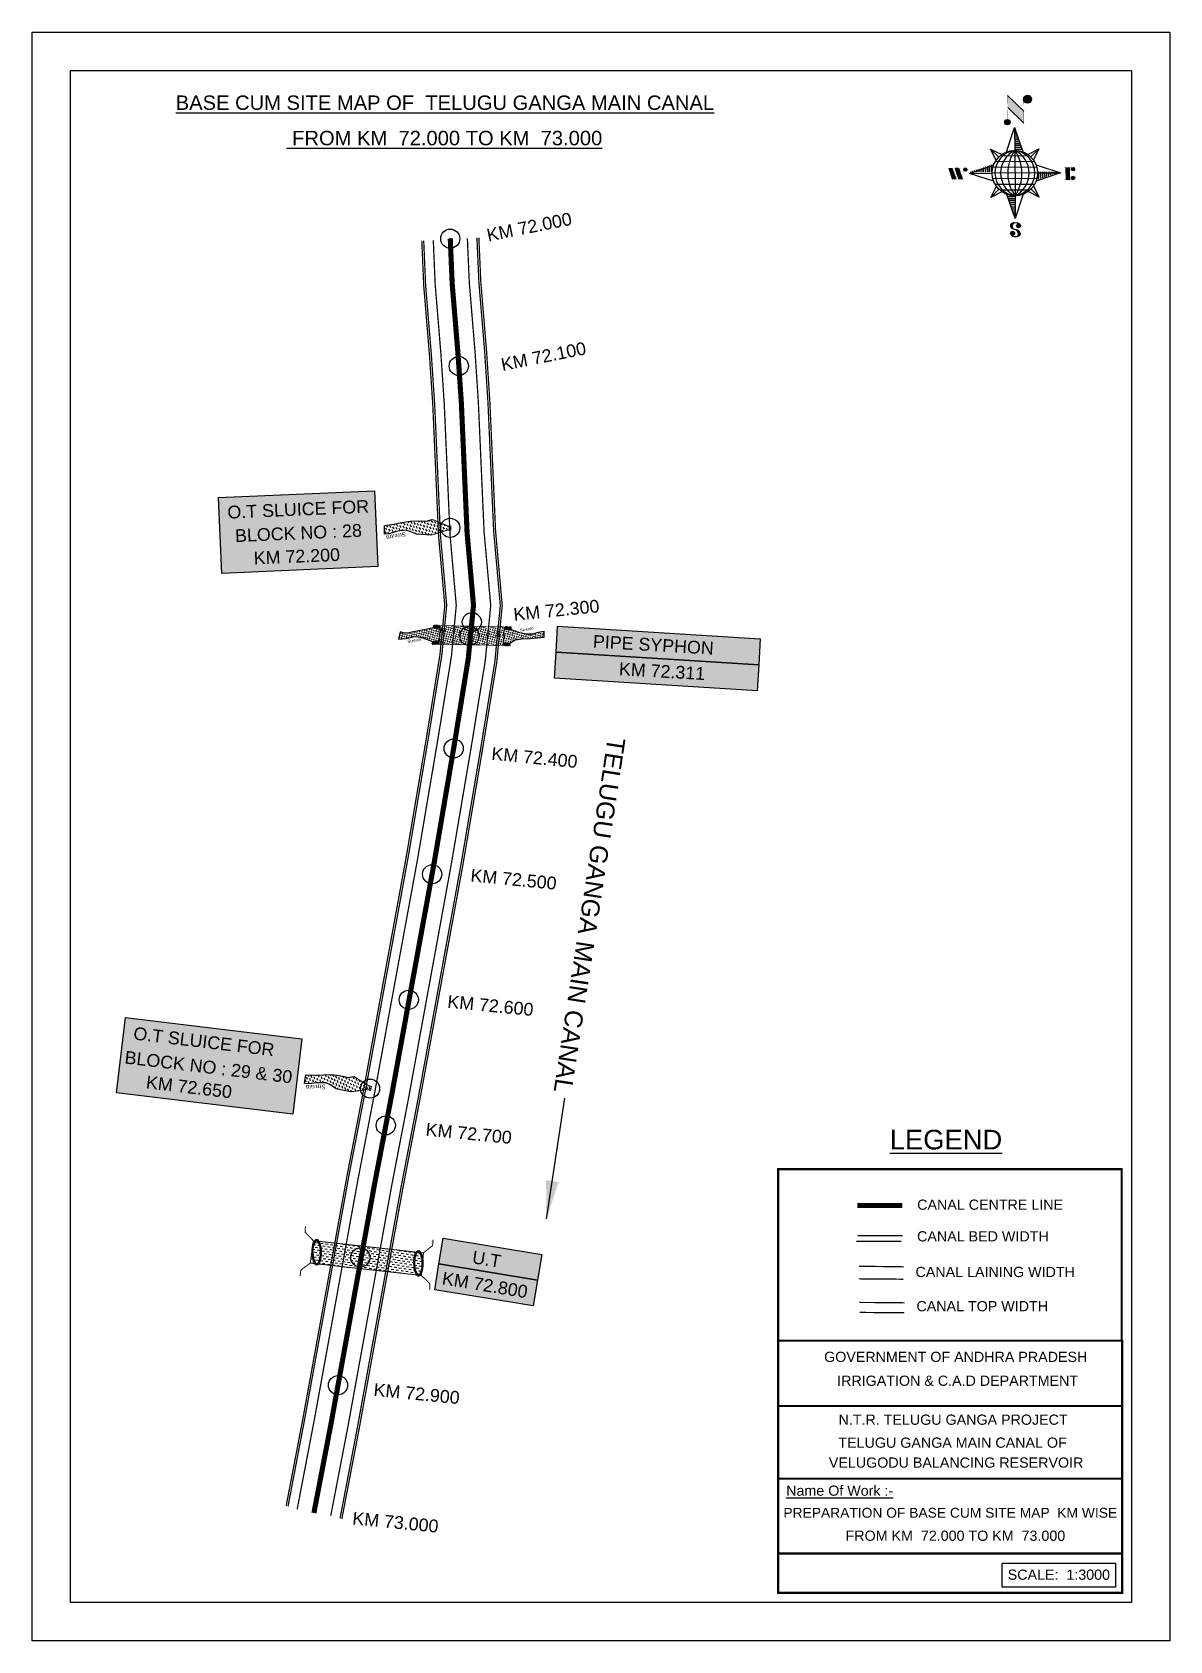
# Model space of a CAD drawing. Header units: inches. Extents: x 259678 to 260569, y 1672955 to 1674215.
import ezdxf

# ---------------------------------------------------------------- set-up
doc = ezdxf.new("R2010")
doc.units = ezdxf.units.IN
doc.header["$MEASUREMENT"] = 0
doc.header["$PDMODE"] = 32
doc.header["$PDSIZE"] = 15
doc.linetypes.add('ACAD_ISO02W100', pattern=[15, 12, -3])
for name, color, linetype in [('AQUADUCT', 1, 'Continuous'), ('bed with', 5, 'Continuous'), ('bord', 1, 'Continuous'), ('cahnige', 7, 'Continuous'), ('canal', 1, 'Continuous'), ('CARTTRACK', 30, 'ACAD_ISO02W100'), ('chainage', 7, 'Continuous'), ('FRAME 025', 7, 'Continuous'), ('laying', 4, 'Continuous'), ('lining', 4, 'Continuous'), ('OT', 7, 'Continuous'), ('STREAM', 4, 'Continuous'), ('Stu coo', 3, 'Continuous'), ('TEXT', 7, 'Continuous'), ('top of bund', 1, 'Continuous'), ('UT', 173, 'ACAD_ISO02W100'), ('V', 6, 'Continuous'), ('ZSTU', 7, 'Continuous')]:
    doc.layers.add(name, color=color, linetype=linetype)
doc.styles.add('5mm', font='times.ttf', dxfattribs={"height": 3})
doc.styles.get("Standard").update_dxf_attribs({"font": 'arial.ttf'})
doc.dimstyles.get("Standard").update_dxf_attribs({"dimtxt": 0.18, "dimasz": 0.18, "dimexe": 0.18, "dimexo": 0.0625, "dimgap": 0.09, "dimtad": 0, "dimtih": 1, "dimtoh": 1, "dimdec": 4, "dimzin": 0, "dimdsep": 46, "dimtxsty": 'Standard', "dimcen": 0.09, "dimadec": 0, "dimazin": 0, "dimtfac": 1, "dimtdec": 4, "dimtofl": 0, "dimtmove": 0, "dimatfit": 3, "dimfxl": 1, "dimtolj": 1, "dimtzin": 0, "dimarcsym": 0})
pattern_1 = [(228.0128, (-362214.33102, -1526288.49251), (-7.999998232158, -9.0000013416072), [0.134536, -13.319088]), (184.9697, (-362214.42102, -1526288.592507), (12.0000010515176, 0.999991307007), [0.230868, -22.855925]), (132.5104, (-362214.65102, -1526288.61251), (9.9999907183468, -11.0000086738712), [0.162788, -16.116032]), (267.2737, (-362215.04102, -1526288.862507), (0.9999960177272, 20.0000002949735), [0.210238, -20.813558]), (292.8337, (-362215.05102, -1526289.072507), (-5.0000099054371, 11.9999964117778), [0.206155, -20.409373]), (357.2737, (-362214.97102, -1526289.262507), (-20.0000002949735, 0.9999960177272), [0.210238, -20.813558]), (37.6942, (-362214.761022, -1526289.272507), (-13.000007345618, -9.9999904051605), [0.278029, -27.524849]), (72.2553, (-362214.541022, -1526289.102507), (7.0000107627054, 21.9999962312392), [0.262488, -25.986321]), (121.4296, (-362214.46102, -1526288.852507), (-8.0000082341764, 12.9999950364926), [0.21095, -20.884073]), (175.2364, (-362214.57102, -1526288.67251), (11.0000009463196, -0.9999915326613), [0.240832, -11.800763]), (222.3974, (-362214.811022, -1526288.652507), (-12.0000073510732, -10.9999920820141), [0.311448, -30.833375]), (138.8141, (-362214.05102, -1526288.87251), (-7.0000029468057, 5.999997313343), [0.106301, -10.523844]), (171.4692, (-362214.13102, -1526288.802507), (12.9999982848151, -2.0000079100398), [0.202237, -20.021511]), (225, (-362214.331, -1526288.7725), (-1e-16, -1.00000030945), [0.141421, -1.272792]), (203.1986, (-362214.40102, -1526288.65251), (4.999999730667, 2.000001325265), [0.076158, -7.539615]), (291.8014, (-362214.47102, -1526288.6825), (-0.9999999105, 3.00000027301), [0.107703, -5.277462]), (30.9638, (-362214.43102, -1526288.7825), (2.999998022288, 2.00000248354), [0.174929, -5.656023]), (161.5651, (-362214.28102, -1526288.6925), (2.00000043459, -0.99999840322), [0.126491, -3.035787]), (16.3895, (-362215.05102, -1526288.682507), (10.000002198412, 2.999992709818), [0.1772, -17.542845]), (70.3462, (-362214.88102, -1526288.63251), (-3.9999952473717, -11.0000021356062), [0.148661, -14.717408]), (293.1986, (-362214.28102, -1526288.49251), (-2.000001325265, 4.999999730667), [0.152315, -7.463458]), (343.6105, (-362214.22102, -1526288.632507), (-10.000002198412, 2.999992709818), [0.1772, -17.542845]), (339.444, (-362215.05102, -1526289.30251), (-5.000001844542, 1.999995996422), [0.17088, -8.373124]), (294.7751, (-362214.89102, -1526289.36251), (-4.9999921892452, 11.000003421839), [0.143178, -14.174643]), (66.8014, (-362214.27102, -1526289.49251), (2.000001325265, 4.999999730667), [0.152315, -7.463458]), (17.354, (-362214.21102, -1526289.35251), (-13.0000020190968, -3.9999945022591), [0.167631, -16.595424]), (69.444, (-362214.76102, -1526289.49251), (-1.999995996422, -5.000001844542), [0.08544, -8.458564]), (101.3099, (-362214.33102, -1526289.4925), (-0.999997632162, 4.00000075223), [0.05099, -5.048029]), (165.9638, (-362214.34102, -1526289.4425), (3.00000054599, -0.99999805736), [0.206155, -3.91695]), (186.009, (-362214.54102, -1526289.392507), (9.999999750906, 0.9999993174818), [0.19105, -18.913923]), (303.6901, (-362214.43102, -1526288.8725), (-1.000001334507, 1.99999955777), [0.144222, -3.461329]), (353.1572, (-362214.351022, -1526288.992507), (16.9999993654786, -2.0000079979248), [0.251794, -24.927563]), (60.9454, (-362214.10102, -1526289.02251), (-4.000000027199, -7.0000003845697), [0.102956, -10.192674]), (90, (-362214.051, -1526288.9325), (-1, 1), [0.06, -0.94]), (120.2564, (-362214.56102, -1526289.36251), (3.9999948868027, -7.0000024558547), [0.138924, -13.75352]), (48.0128, (-362214.63102, -1526289.24251), (7.999998232158, 9.0000013416072), [0.269072, -13.184552]), (0, (-362214.451, -1526289.0425), (1, 1), [0.26, -0.74]), (325.3048, (-362214.19102, -1526289.04251), (-9.9999942589875, 7.0000086095945), [0.158114, -15.653274]), (254.0546, (-362214.06102, -1526289.13251), (-0.999999889296, -4.000000126652), [0.145602, -7.134508]), (207.646, (-362214.10102, -1526289.272507), (-18.9999958071796, -10.0000077131692), [0.237065, -23.469474]), (175.4261, (-362214.311022, -1526289.382507), (-13.0000005583121, 0.9999948011611), [0.250799, -24.829074])]
pattern_2 = [(0, (-362215.051, -1526289.4925), (1.25, 1.25), [1.25, -1.25])]
pattern_3 = [(228.0128, (-362243.17535, -1526336.432974), (-7.999998232158, -9.0000013416072), [0.134536, -13.319088]), (184.9697, (-362243.26535, -1526336.532974), (12.0000010515176, 0.999991307007), [0.230868, -22.855925]), (132.5104, (-362243.49535, -1526336.552974), (9.9999907183468, -11.0000086738712), [0.162788, -16.116032]), (267.2737, (-362243.88535, -1526336.802974), (0.9999960177272, 20.0000002949735), [0.210238, -20.813558]), (292.8337, (-362243.89535, -1526337.012974), (-5.0000099054371, 11.9999964117778), [0.206155, -20.409373]), (357.2737, (-362243.81535, -1526337.202974), (-20.0000002949735, 0.9999960177272), [0.210238, -20.813558]), (37.6942, (-362243.60535, -1526337.212974), (-13.000007345618, -9.9999904051605), [0.278029, -27.524849]), (72.2553, (-362243.38535, -1526337.042974), (7.0000107627054, 21.9999962312392), [0.262488, -25.986321]), (121.4296, (-362243.30535, -1526336.792974), (-8.0000082341764, 12.9999950364926), [0.21095, -20.884073]), (175.2364, (-362243.41535, -1526336.612974), (11.0000009463196, -0.9999915326613), [0.240832, -11.800763]), (222.3974, (-362243.65535, -1526336.592974), (-12.0000073510732, -10.9999920820141), [0.311448, -30.833375]), (138.8141, (-362242.89535, -1526336.81297), (-7.0000029468057, 5.999997313343), [0.106301, -10.523844]), (171.4692, (-362242.97535, -1526336.742974), (12.9999982848151, -2.0000079100398), [0.202237, -20.021511]), (225, (-362243.17535, -1526336.713), (-1e-16, -1.00000030945), [0.141421, -1.272792]), (203.1986, (-362243.24535, -1526336.59297), (4.999999730667, 2.000001325265), [0.076158, -7.539615]), (291.8014, (-362243.31535, -1526336.62297), (-0.9999999105, 3.00000027301), [0.107703, -5.277462]), (30.9638, (-362243.27535, -1526336.72297), (2.999998022288, 2.00000248354), [0.174929, -5.656023]), (161.5651, (-362243.12535, -1526336.63297), (2.00000043459, -0.99999840322), [0.126491, -3.035787]), (16.3895, (-362243.89535, -1526336.622974), (10.000002198412, 2.999992709818), [0.1772, -17.542845]), (70.3462, (-362243.72535, -1526336.572974), (-3.9999952473717, -11.0000021356062), [0.148661, -14.717408]), (293.1986, (-362243.12535, -1526336.43297), (-2.000001325265, 4.999999730667), [0.152315, -7.463458]), (343.6105, (-362243.06535, -1526336.572974), (-10.000002198412, 2.999992709818), [0.1772, -17.542845]), (339.444, (-362243.89535, -1526337.24297), (-5.000001844542, 1.999995996422), [0.17088, -8.373124]), (294.7751, (-362243.73535, -1526337.302974), (-4.9999921892452, 11.000003421839), [0.143178, -14.174643]), (66.8014, (-362243.11535, -1526337.43297), (2.000001325265, 4.999999730667), [0.152315, -7.463458]), (17.354, (-362243.05535, -1526337.292974), (-13.0000020190968, -3.9999945022591), [0.167631, -16.595424]), (69.444, (-362243.60535, -1526337.43297), (-1.999995996422, -5.000001844542), [0.08544, -8.458564]), (101.3099, (-362243.17535, -1526337.43297), (-0.999997632162, 4.00000075223), [0.05099, -5.048029]), (165.9638, (-362243.18535, -1526337.38297), (3.00000054599, -0.99999805736), [0.206155, -3.91695]), (186.009, (-362243.38535, -1526337.332974), (9.999999750906, 0.9999993174818), [0.19105, -18.913923]), (303.6901, (-362243.27535, -1526336.81297), (-1.000001334507, 1.99999955777), [0.144222, -3.461329]), (353.1572, (-362243.19535, -1526336.932974), (16.9999993654786, -2.0000079979248), [0.251794, -24.927563]), (60.9454, (-362242.94535, -1526336.96297), (-4.000000027199, -7.0000003845697), [0.102956, -10.192674]), (90, (-362242.8953, -1526336.873), (-1, 1), [0.06, -0.94]), (120.2564, (-362243.40535, -1526337.302974), (3.9999948868027, -7.0000024558547), [0.138924, -13.75352]), (48.0128, (-362243.47535, -1526337.182974), (7.999998232158, 9.0000013416072), [0.269072, -13.184552]), (0, (-362243.2953, -1526336.983), (1, 1), [0.26, -0.74]), (325.3048, (-362243.03535, -1526336.982974), (-9.9999942589875, 7.0000086095945), [0.158114, -15.653274]), (254.0546, (-362242.90535, -1526337.07297), (-0.999999889296, -4.000000126652), [0.145602, -7.134508]), (207.646, (-362242.94535, -1526337.212974), (-18.9999958071796, -10.0000077131692), [0.237065, -23.469474]), (175.4261, (-362243.15535, -1526337.322974), (-13.0000005583121, 0.9999948011611), [0.250799, -24.829074])]
pattern_4 = [(267.297113149, (-8720374.938, 50637915.138), (10.5367255337, -0.497431438), [])]
pattern_5 = [(357.297113149, (-8720374.938, 50637915.138), (0.497431438, 10.5367255337), [])]

# ---------------------------------------------------------------- blocks, each defined once
blk = doc.blocks.new('VBVB')
at = {"layer": 'STREAM'}
h = blk.add_hatch(dxfattribs=at)
h.set_pattern_fill('DASH', color=256, scale=10, style=0)
h.set_pattern_definition([(0, (17867.8837, -28501.71), (1.25, 1.25), [1.25, -1.25])])
h.paths.add_polyline_path([(380095.96, 1497774.98), (380098.87, 1497780.21), (380100.45, 1497784.62), (380101.78, 1497788.77), (380103.77, 1497793.59), (380099.53, 1497795.92), (380098.45, 1497793.51), (380097.62, 1497789.6), (380096.96, 1497787.69), (380095.79, 1497784.7), (380093.88, 1497782.96), (380090.89, 1497780.8), (380086.57, 1497773.96), (380084.6, 1497765.18), (380084.08, 1497764.33), (380085.94, 1497763.15), (380086.57, 1497763.83), (380093.72, 1497769.3), (380094.46, 1497772.65)])
at = {"layer": 'OT', "const_width": 0.5}
blk.add_lwpolyline([(380084.6, 1497765.18), (380084.07, 1497764.33), (380083.55, 1497763.48), (380085.4, 1497762.31), (380085.94, 1497763.15), (380084.08, 1497764.33), (380085.94, 1497763.15), (380086.57, 1497763.83), (380093.72, 1497769.3), (380086.57, 1497763.83), (380085.94, 1497763.15), (380084.08, 1497764.33), (380084.6, 1497765.18), (380086.57, 1497773.96)], dxfattribs=at)
at = {"layer": 'STREAM'}
blk.add_lwpolyline([(380086.57, 1497773.96), (380090.89, 1497780.8), (380093.88, 1497782.96), (380095.79, 1497784.7), (380096.96, 1497787.69), (380097.62, 1497789.6), (380098.45, 1497793.51), (380099.53, 1497795.92), (380103.77, 1497793.59), (380101.78, 1497788.77), (380100.45, 1497784.62), (380098.87, 1497780.21), (380095.96, 1497774.98), (380094.46, 1497772.65), (380093.72, 1497769.3)], dxfattribs=at)
at = {"layer": 'cahnige', "style": '5mm'}
blk.add_text('Stream', height=2.5, rotation=71.17434, dxfattribs=at).set_placement((380095, 1497785.49))
blk = doc.blocks.new('A$C377B10CC')
at = {"layer": 'STREAM'}
h = blk.add_hatch(dxfattribs=at)
h.set_pattern_fill('DASH', color=256, scale=10, style=0)
h.set_pattern_definition(pattern_2)
h.paths.add_polyline_path([(-21.1, 10.4), (-19.3, 15), (-16.2, 21.2), (-13.8, 26.1), (-11.8, 30.8), (-15.9, 33.3), (-17.5, 29), (-18.4, 24.9), (-21.4, 20), (-25.2, 15.7), (-29.9, 11.7), (-32.6, 7.4), (-28.1, 4.5), (-23.6, 1.5), (-21.1, 5.7)])
h = blk.add_hatch(dxfattribs=at)
h.set_pattern_fill('DASH', color=256, scale=10, style=0)
h.set_pattern_definition(pattern_2)
h.paths.add_polyline_path([(-60.2, -34.7), (-54, -38.6), (-47.9, -42.7), (-22.3, -0.1), (-28.4, 4), (-34.5, 8)])
h = blk.add_hatch(dxfattribs=at)
h.set_pattern_fill('DASH', color=256, scale=10, style=0)
h.set_pattern_definition(pattern_2)
h.paths.add_polyline_path([(-57.7, -50.5), (-52.5, -46.4), (-49.9, -42.1), (-54.3, -39.1), (-58.8, -36.3), (-61.4, -40.5), (-63.6, -47.5), (-64.8, -50.6), (-68, -60.3), (-69.9, -62.9), (-71.7, -64.6), (-67.4, -68.4), (-64.9, -63), (-63.3, -57.9), (-61.9, -54.8), (-59.5, -52.2)])
at = {"layer": 'UT', "ltscale": 0.2}
h = blk.add_hatch(dxfattribs=at)
h.set_pattern_fill('GRAVEL', color=256, style=0)
h.set_pattern_definition(pattern_1)
h.paths.add_polyline_path([(-34.2, 8.5), (-32.6, 7.4), (-29.9, 11.7), (-31.7, 12.8)])
h = blk.add_hatch(dxfattribs=at)
h.set_pattern_fill('GRAVEL', color=256, style=0)
h.set_pattern_definition(pattern_1)
h.paths.add_polyline_path([(-23.6, 1.5), (-22, 0.4), (-19.4, 4.7), (-21.1, 5.7)])
h = blk.add_hatch(dxfattribs=at)
h.set_pattern_fill('GRAVEL', color=256, style=0)
h.set_pattern_definition(pattern_3)
h.paths.add_polyline_path([(-58.8, -36.3), (-60.5, -35.2), (-63.1, -39.5), (-61.4, -40.5)])
h = blk.add_hatch(dxfattribs=at)
h.set_pattern_fill('GRAVEL', color=256, style=0)
h.set_pattern_definition(pattern_3)
h.paths.add_polyline_path([(-48.2, -43.2), (-49.9, -42.2), (-52.5, -46.4), (-50.8, -47.5)])
at = {"layer": 'STREAM'}
for points in [[(-29.9, 11.7), (-25.2, 15.7), (-21.4, 20), (-18.4, 24.9), (-17.5, 29), (-15.9, 33.3), (-11.8, 30.8), (-13.8, 26.1), (-16.2, 21.2), (-19.3, 15), (-21.1, 10.4), (-21.1, 5.7)], [(-61.4, -40.5), (-63.6, -47.5), (-64.8, -50.6), (-68, -60.3), (-69.9, -62.9), (-71.7, -64.6), (-67.4, -68.4), (-64.9, -63), (-63.3, -57.9), (-61.9, -54.8), (-59.5, -52.2), (-57.7, -50.5), (-52.5, -46.4)]]:
    blk.add_lwpolyline(points, dxfattribs=at)
at = {"layer": 'UT', "ltscale": 0.2, "const_width": 0.5}
for points in [[(-34.2, 8.5), (-31.7, 12.8)], [(-31.7, 12.8), (-29.9, 11.7)], [(-60.5, -35.2), (-34.5, 8)], [(-48.2, -43.3), (-22.3, -0.1)], [(-34.6, 8), (-28.4, 4), (-22.3, -0.1)], [(-34.2, 8.5), (-28.1, 4.5), (-22, 0.4)], [(-32.6, 7.4), (-29.9, 11.7)], [(-23.6, 1.5), (-21.1, 5.7)], [(-22.3, -0.1), (-22, 0.4)], [(-22, 0.4), (-19.4, 4.7)], [(-21.1, 5.7), (-19.4, 4.7)], [(-63.1, -39.5), (-60.5, -35.2)], [(-61.4, -40.5), (-58.8, -36.3)], [(-60.5, -35.2), (-54.3, -39.1), (-48.2, -43.3)], [(-60.2, -34.7), (-54, -38.6), (-47.9, -42.8)], [(-63.1, -39.5), (-61.4, -40.5)], [(-52.5, -46.4), (-49.9, -42.1)], [(-52.5, -46.4), (-50.8, -47.5)], [(-50.8, -47.5), (-48.2, -43.2)]]:
    blk.add_lwpolyline(points, dxfattribs=at)
at = {"layer": 'cahnige', "style": '5mm'}
for p in [(-24.7, 17), (-60.9, -63.7)]:
    blk.add_text('Stream', height=2.5, rotation=71.1743, dxfattribs=at).set_placement(p)
blk = doc.blocks.new('GGF')
at = {"layer": 'STREAM'}
h = blk.add_hatch(dxfattribs=at)
h.set_pattern_fill('DASH', color=256, scale=10, angle=-6.08273, style=0)
h.set_pattern_definition([(353.91726508, (-115347.3726, 1016.3876), (1.3754179499, 1.1105068496), [1.25, -1.25])])
h.paths.add_polyline_path([(406186.84, 1485623.89), (406186.34, 1485618.17), (406185.83, 1485612.44), (406242.6, 1485608.9), (406242.86, 1485614.64), (406243.12, 1485620.38)])
at = {"layer": 'laying', "linetype": 'ByBlock', "extrusion": (0, 0, -1)}
for centre in [(406188.83, 1485618.1), (406240.81, 1485614.96)]:
    blk.add_ellipse(centre, major_axis=(0.4, -6.37), ratio=0.388717, dxfattribs=at)
at = {"layer": 'laying', "linetype": 'ByBlock'}
for points in [[(406189.2, 1485612.24), (406189.13, 1485612.23), (406189.05, 1485612.25), (406188.86, 1485612.32), (406188.75, 1485612.39), (406188.51, 1485612.61), (406188.38, 1485612.76), (406187.99, 1485613.32), (406187.73, 1485613.86), (406187.29, 1485615.15), (406187.11, 1485615.9), (406186.88, 1485617.49), (406186.82, 1485618.32), (406186.84, 1485619.93), (406186.91, 1485620.71), (406187.17, 1485622.07), (406187.36, 1485622.65), (406187.71, 1485623.36), (406187.86, 1485623.57), (406188.11, 1485623.82), (406188.22, 1485623.89), (406188.4, 1485623.96), (406188.47, 1485623.97), (406188.64, 1485623.95), (406188.74, 1485623.91), (406188.98, 1485623.76), (406189.11, 1485623.64), (406189.38, 1485623.32), (406189.52, 1485623.11), (406189.95, 1485622.33), (406190.22, 1485621.61), (406190.62, 1485619.96), (406190.76, 1485619.04), (406190.86, 1485617.19), (406190.83, 1485616.26), (406190.61, 1485614.61), (406190.43, 1485613.88), (406190.06, 1485613.02), (406189.9, 1485612.77), (406189.63, 1485612.45), (406189.52, 1485612.35), (406189.34, 1485612.26), (406189.27, 1485612.24), (406189.2, 1485612.24)], [(406241.18, 1485609.1), (406241.11, 1485609.1), (406241.03, 1485609.11), (406240.84, 1485609.19), (406240.73, 1485609.26), (406240.49, 1485609.47), (406240.36, 1485609.62), (406239.97, 1485610.18), (406239.7, 1485610.72), (406239.26, 1485612.02), (406239.09, 1485612.77), (406238.86, 1485614.35), (406238.8, 1485615.19), (406238.82, 1485616.8), (406238.89, 1485617.57), (406239.15, 1485618.93), (406239.34, 1485619.51), (406239.69, 1485620.22), (406239.84, 1485620.43), (406240.09, 1485620.69), (406240.19, 1485620.75), (406240.37, 1485620.83), (406240.44, 1485620.83), (406240.62, 1485620.81), (406240.72, 1485620.78), (406240.95, 1485620.62), (406241.08, 1485620.51), (406241.36, 1485620.18), (406241.5, 1485619.98), (406241.93, 1485619.19), (406242.2, 1485618.47), (406242.6, 1485616.82), (406242.73, 1485615.9), (406242.84, 1485614.05), (406242.81, 1485613.12), (406242.59, 1485611.47), (406242.4, 1485610.74), (406242.03, 1485609.88), (406241.88, 1485609.63), (406241.61, 1485609.31), (406241.49, 1485609.22), (406241.31, 1485609.12), (406241.25, 1485609.11), (406241.18, 1485609.1)]]:
    blk.add_open_spline(points, degree=3, knots=[0, 0, 0, 0, 0.189072, 0.189072, 0.378144, 0.378144, 0.567217, 0.567217, 0.964238, 0.964238, 1.36126, 1.36126, 1.758281, 1.758281, 2.155303, 2.155303, 2.552324, 2.552324, 2.807761, 2.807761, 3.01244, 3.01244, 3.217119, 3.217119, 3.421798, 3.421798, 3.626477, 3.626477, 3.831155, 3.831155, 4.280923, 4.280923, 4.73069, 4.73069, 5.180458, 5.180458, 5.630225, 5.630225, 5.896844, 5.896844, 6.112115, 6.112115, 6.283185, 6.283185, 6.283185, 6.283185], dxfattribs=at)
at = {"layer": 'UT', "ltscale": 0.2, "const_width": 0.5}
for points in [[(406181.01, 1485605.63), (406181.2, 1485608.62), (406185.83, 1485612.44), (406186.34, 1485618.17), (406186.84, 1485623.89), (406182.49, 1485628.03), (406182.47, 1485631.03)], [(406186.84, 1485623.89), (406243.12, 1485620.38)], [(406247.66, 1485627.39), (406247.59, 1485624.39), (406243.12, 1485620.38), (406242.86, 1485614.64), (406242.6, 1485608.9), (406247.12, 1485604.95), (406247.26, 1485601.95)], [(406185.83, 1485612.44), (406242.6, 1485608.9)]]:
    blk.add_lwpolyline(points, dxfattribs=at)
blk = doc.blocks.new('*X7')
at = {"color": 0, "linetype": 'Continuous'}
for p, q in [((6321.6, 240.5), (6322.3, 241.2)), ((6321.6, 240.3), (6322.3, 241)), ((6321.6, 240.1), (6322.3, 240.8)), ((6321.6, 239.9), (6322.4, 240.7)), ((6321.6, 239.8), (6322.4, 240.6)), ((6321.6, 239.6), (6322.5, 240.5)), ((6321.6, 239.4), (6322.5, 240.3)), ((6321.6, 239.2), (6322.6, 240.2)), ((6321.7, 239.1), (6322.6, 240.1)), ((6321.8, 240.8), (6322.4, 241.4)), ((6321.8, 239), (6322.7, 240)), ((6321.8, 239), (6322.8, 239.9)), ((6321.9, 238.9), (6322.9, 239.8)), ((6322, 238.8), (6323, 239.7)), ((6322.1, 241.3), (6322.4, 241.6)), ((6322.1, 238.7), (6323.1, 239.6)), ((6322.2, 238.6), (6323.1, 239.6)), ((6322.3, 238.5), (6323.2, 239.5)), ((6322.4, 238.5), (6323.3, 239.4)), ((6322.5, 238.4), (6323.4, 239.3)), ((6322.7, 238.4), (6323.6, 239.3)), ((6322.8, 238.3), (6323.7, 239.2)), ((6322.9, 238.3), (6323.8, 239.1)), ((6323.1, 238.2), (6323.9, 239.1)), ((6323.2, 238.2), (6324, 239)), ((6323.3, 238.2), (6324.2, 239)), ((6323.5, 238.1), (6324.3, 238.9)), ((6323.7, 238.1), (6324.4, 238.9)), ((6323.8, 238.1), (6324.6, 238.8)), ((6324.1, 238.2), (6324.7, 238.8)), ((6324.3, 238.3), (6324.9, 238.8)), ((6324.6, 238.3), (6325.1, 238.8)), ((6324.8, 238.4), (6325.2, 238.8)), ((6325.1, 238.5), (6325.4, 238.8)), ((6325.4, 238.6), (6325.6, 238.8))]:
    blk.add_line(p, q, dxfattribs=at)
blk = doc.blocks.new('*X6')
at = {"color": 0, "linetype": 'Continuous'}
for p, q in [((6324.4, 240.3), (6324.5, 240.4)), ((6324.6, 240.3), (6324.8, 240.5)), ((6324.7, 240.2), (6325, 240.5)), ((6324.8, 240.2), (6325.2, 240.6)), ((6325, 240.1), (6325.5, 240.6)), ((6325.1, 240.1), (6325.6, 240.6)), ((6325.2, 240), (6325.8, 240.6)), ((6325.3, 240), (6326, 240.6)), ((6325.4, 239.9), (6326.1, 240.6)), ((6325.5, 239.8), (6326.2, 240.5)), ((6325.6, 239.8), (6326.3, 240.5)), ((6325.7, 239.7), (6326.5, 240.4)), ((6325.9, 239.6), (6326.6, 240.3)), ((6326, 239.5), (6326.7, 240.3)), ((6326, 239.4), (6326.8, 240.2)), ((6326.1, 239.3), (6327, 240.2)), ((6326.2, 239.3), (6327.1, 240.1)), ((6326.3, 239.2), (6327.1, 240)), ((6326.4, 239.1), (6327.2, 239.9)), ((6326.5, 239), (6327.3, 239.8)), ((6326.5, 238.9), (6327.4, 239.7)), ((6326.6, 238.8), (6327.5, 239.6)), ((6326.7, 238.7), (6327.5, 239.5)), ((6326.8, 238.6), (6327.6, 239.4)), ((6326.8, 238.5), (6327.7, 239.3)), ((6326.8, 236.5), (6327.4, 237)), ((6326.9, 238.3), (6327.8, 239.2)), ((6326.9, 238.2), (6327.9, 239.1)), ((6326.9, 236.8), (6327.6, 237.4)), ((6327, 238.1), (6327.8, 239)), ((6327, 237.9), (6327.8, 238.8)), ((6327, 237.8), (6327.8, 238.6)), ((6327, 237.6), (6327.8, 238.4)), ((6327, 237.4), (6327.8, 238.2)), ((6327, 237.3), (6327.8, 238)), ((6327, 237.1), (6327.8, 237.9))]:
    blk.add_line(p, q, dxfattribs=at)
blk = doc.blocks.new('H')
at = {"layer": 'bord', "extrusion": (0.000427885, 0.004792, 0.999988)}
h = blk.add_hatch(dxfattribs=at)
h.set_pattern_fill('LINE', color=8, scale=84.387686, angle=-2.70289, style=0)
h.set_pattern_definition(pattern_5)
h.paths.add_polyline_path([(-492.5, 785.6, -0.090992), (-448, 775.2), (-486.5, 912)])
h = blk.add_hatch(dxfattribs=at)
h.set_pattern_fill('LINE', color=8, scale=84.387686, angle=-92.70289, style=0)
h.set_pattern_definition(pattern_4)
h.paths.add_polyline_path([(-624.9, 665.1, -0.090992), (-614.5, 709.6), (-751.3, 671.1)])
h = blk.add_hatch(dxfattribs=at)
h.set_pattern_fill('LINE', color=8, scale=84.387686, angle=-92.70289, style=0)
h.set_pattern_definition(pattern_4)
h.paths.add_polyline_path([(-245.6, 647.2), (-372, 653.2, -0.090992), (-382.4, 608.7)])
h = blk.add_hatch(dxfattribs=at)
h.set_pattern_fill('LINE', color=8, scale=84.387686, angle=-2.70289, style=0)
h.set_pattern_definition(pattern_5)
h.paths.add_polyline_path([(-504.4, 532.7, -0.090992), (-548.9, 543.1), (-510.4, 406.3)])
for p, q in [((-516.2, 1087.1, -1217.1), (-431.5, 994, -1216.7)), ((-519.4, 1020.4, -1216.8), (-434.7, 927.3, -1216.4)), ((-538.3, 773.7, -1215.6), (-487, 906.2, -1216.3)), ((-487, 906.2, -1216.3), (-493, 779.8, -1215.7)), ((-487, 906.2, -1216.3), (-448.5, 769.4, -1215.7)), ((-626.7, 793.8, -1215.7), (-566.8, 760.2, -1215.6)), ((-626.7, 793.8, -1215.7), (-584.1, 747, -1215.5)), ((-598.9, 731, -1215.4), (-626.7, 793.8, -1215.7)), ((-421.3, 753.3, -1215.6), (-358.5, 781.1, -1215.7)), ((-358.5, 781.1, -1215.7), (-405.3, 738.5, -1215.5)), ((-358.5, 781.1, -1215.7), (-392.1, 721.2, -1215.4)), ((-864.7, 700.9, -1215.1), (-846.9, 637.7, -1214.9)), ((-846.9, 700.1, -1215.1), (-829.1, 636.9, -1214.9)), ((-829.1, 699.2, -1215.2), (-811.3, 636, -1214.9)), ((-829.1, 699.2, -1215.2), (-811.3, 698.4, -1215.2)), ((-811.3, 698.4, -1215.2), (-793.5, 635.2, -1214.9)), ((-751.8, 665.3, -1215), (-615, 703.8, -1215.3)), ((-751.8, 665.3, -1215), (-625.4, 659.3, -1215)), ((-619.3, 614, -1214.8), (-751.8, 665.3, -1215)), ((-246.1, 641.4, -1215.1), (-382.9, 602.9, -1214.9)), ((-378.6, 692.6, -1215.3), (-246.1, 641.4, -1215.1)), ((-372.5, 647.4, -1215.1), (-246.1, 641.4, -1215.1)), ((-213.5, 669.3, -1215.3), (-216.7, 600.8, -1214.9)), ((-197.2, 599.9, -1214.9), (-193.9, 668.4, -1215.3)), ((-639.4, 525.6, -1214.4), (-605.8, 585.5, -1214.7)), ((-639.4, 525.6, -1214.4), (-592.6, 568.1, -1214.6)), ((-576.6, 553.3, -1214.6), (-639.4, 525.6, -1214.4)), ((-510.9, 400.5, -1213.9), (-549.4, 537.2, -1214.5)), ((-371.2, 512.9, -1214.5), (-431.1, 546.5, -1214.6)), ((-371.2, 512.9, -1214.5), (-413.8, 559.7, -1214.7)), ((-399, 575.7, -1214.7), (-371.2, 512.9, -1214.5)), ((-459.6, 533, -1214.5), (-510.9, 400.5, -1213.9)), ((-504.9, 526.9, -1214.5), (-510.9, 400.5, -1213.9))]:
    blk.add_line(p, q, dxfattribs=at)
at = {"layer": 'bord', "color": 8, "linetype": 'ByBlock', "extrusion": (0.000427885, 0.004792, 0.999988)}
for p, q in [((-386.5, 711.4, -1215.4), (-605.5, 721.7, -1215.4)), ((-410.8, 744.2, -1215.5), (-578.1, 752.1, -1215.5)), ((-493, 779.8, -1215.7), (-504.9, 526.9, -1214.5)), ((-372.5, 647.4, -1215.1), (-625.4, 659.3, -1215)), ((-378, 615.9, -1214.9), (-622.9, 627.5, -1214.9)), ((-375, 679.2, -1215.3), (-619.9, 690.7, -1215.2)), ((-392.4, 584.9, -1214.8), (-611.4, 595.3, -1214.7)), ((-419.8, 554.6, -1214.6), (-587.1, 562.5, -1214.6))]:
    blk.add_line(p, q, dxfattribs=at)
at = {"layer": 'bord', "extrusion": (0.000427885, 0.004792, 0.999988), "elevation": -1212.1}
for points, const_width in [([(-522, 959.6), (-515.7, 1092.9)], 1.61), ([(-434.2, 933.1), (-427.9, 1066.5)], 1.61), ([(-870.1, 707), (-846.4, 705.9)], 0.642), ([(-828.6, 642.7), (-855.2, 643.9)], 0.642), ([(-828.6, 642.7), (-821, 678)], 0.642), ([(-810.8, 641.8), (-784.1, 640.6)], 0.642), ([(-793, 641), (-781.6, 693.9)], 0.642), ([(-222.7, 675.6), (-173.8, 673.3)], 0.706), ([(-194.8, 644.8), (-185, 644.4)], 0.706), ([(-177.1, 604.8), (-226, 607.1)], 0.706)]:
    blk.add_lwpolyline(points, dxfattribs=dict(at, const_width=const_width))
for points, const_width in [([(-413.7, 1073.1, 1), (-397.6, 1057.7, 1)], 22.3), ([(-530.3, 949.5, 1), (-519.6, 939.3, 1)], 14.8), ([(-775.9, 696.6, 1), (-769.5, 690.4, 1)], 8.9), ([(-177.8, 666.9, 1), (-170.8, 660.1, 1)], 9.79), ([(-180.1, 618, 1), (-173.1, 611.2, 1)], 9.79), ([(-489.8, 361.7, 1), (-498.1, 369.1, 1)], 11.1), ([(-525.2, 321.6, 1), (-533.4, 328.9, 1)], 11.1)]:
    blk.add_lwpolyline(points, format="xyb", close=True, dxfattribs=dict(at, const_width=const_width))
for points in [[(-537, 317.4), (-530.7, 310.5), (-519.8, 306.8), (-504.9, 306.9), (-493.9, 310), (-486.3, 317.7), (-486.5, 325.8), (-490.6, 333.3), (-493.5, 336.2), (-502.8, 340.9), (-522.5, 347.3), (-530.4, 351.6), (-533.7, 354.6), (-537.4, 362.6), (-537, 373.4), (-530, 380.7), (-520, 384.1), (-503.5, 384.2), (-492.5, 379.9), (-487.1, 373.3)], [(-522.5, 347.6), (-526.2, 353.8), (-527.8, 360.6), (-527.9, 370.6), (-525.9, 375.5), (-521.3, 381.2), (-514.5, 384.4)], [(-504.9, 306.9), (-499, 312.4), (-497, 319.4), (-497.5, 326.5), (-501.2, 335.4), (-509.2, 343.2)]]:
    blk.add_lwpolyline(points, dxfattribs=at)
at = {"layer": 'bord', "extrusion": (0.000427885, 0.004792, 0.999988)}
for centre, radius in [((-405.6, 1065.4, -1212.1), 22.3), ((-525, 944.4, -1212.1), 14.8), ((-498.4, 659.1, -1212.1), 126.6), ((-772.7, 693.5, -1212.1), 8.9), ((-174.3, 663.5, -1212.1), 9.79), ((-176.6, 614.6, -1212.1), 9.79), ((-494, 365.4, -1212.1), 11.1), ((-529.3, 325.2, -1212.1), 11.1)]:
    blk.add_circle(centre, radius, dxfattribs=at)
at = {"layer": 'bord', "color": 8, "linetype": 'ByBlock', "extrusion": (0.000427885, 0.004792, 0.999988)}
for centre, radius, start, end in [((-481.5, 658.3, -1212.1), 127.7, 94.92536, 259.66906), ((-436.8, 656.2, -1212.1), 140.8, 113.28644, 241.30798), ((-315.9, 650.5, -1212.1), 222.3, 142.58916, 212.00526), ((-560.1, 662.1, -1212.1), 140.8, 293.28644, 61.30798), ((-681, 667.8, -1212.1), 222.3, 322.58916, 32.00526), ((-515.4, 659.9, -1212.1), 127.7, 274.92536, 79.66906)]:
    blk.add_arc(centre, radius, start, end, dxfattribs=at)
at = {"layer": 'bord', "extrusion": (0.000427885, 0.004792, 0.999988)}
for points in [[(-515.7, 1092.9, -1212.1), (-431, 999.8, -1212.1), (-518.9, 1026.2, -1212.1), (-434.2, 933.1, -1212.1)], [(-864.1, 706.7, -1212.1), (-846.4, 705.9, -1212.1), (-846.3, 643.5, -1212.1), (-828.6, 642.7, -1212.1)], [(-828.6, 705, -1212.1), (-810.8, 704.2, -1212.1), (-810.8, 641.8, -1212.1), (-793, 641, -1212.1)], [(-193.4, 674.2, -1212.1), (-196.6, 605.7, -1212.1), (-213, 675.1, -1212.1), (-216.2, 606.7, -1212.1)]]:
    blk.add_solid(points, dxfattribs=at)
at = {"layer": 'bord', "extrusion": (0.000427885, 0.004792, 0.999988), "xscale": 7.977342409717546, "yscale": 7.977342408231451, "zscale": 7.977342408476333, "rotation": 138.0840426661453}
for name, p in [('*X6', (38300.5, -31929.4, -1212.1)), ('*X7', (38314.4, -31950.9, -1212.1))]:
    blk.add_blockref(name, p, dxfattribs=at)

msp = doc.modelspace()

# ---------------------------------------------------------------- hatches: boundary and pattern name
at = {"layer": 'V'}
for points in [[(259824.4, 1673850.5), (259946.6, 1673855.8), (259949.2, 1673796.4), (259827, 1673791.1)], [(259751.5, 1673443.2), (259889.6, 1673426.4), (259882.6, 1673367.4), (259744.4, 1673384.2)]]:
    msp.add_hatch(color=2, dxfattribs=at).paths.add_polyline_path(points)
at = {"layer": 'ZSTU'}
h = msp.add_hatch(color=135, dxfattribs=at)
h.set_gradient(color1=(141, 177, 78), color2=(107, 135, 59), one_color=1, tint=0.38, name='CYLINDER')
h.paths.add_polyline_path([(260090, 1673749.8), (260088.8, 1673729.4), (260247.5, 1673719.5), (260248.7, 1673739.9)])
h.paths.add_polyline_path([(260114.7, 1673730.3), (260214.4, 1673724.5), (260215.3, 1673740), (260115.6, 1673745.8)], flags=24)
h = msp.add_hatch(color=252, dxfattribs=at)
h.set_gradient(color1=(167, 88, 159), color2=(127, 67, 121), one_color=1, tint=0.38, name='CYLINDER')
h.paths.add_polyline_path([(260246.3, 1673699), (260247.5, 1673719.5), (260088.8, 1673729.4), (260087.6, 1673708.9)])
h.paths.add_polyline_path([(260135.1, 1673708.8), (260207.6, 1673704.6), (260208.5, 1673719.9), (260136, 1673724.1)], flags=24)
h = msp.add_hatch(color=135, dxfattribs=at)
h.set_gradient(color1=(141, 177, 78), color2=(107, 135, 59), one_color=1, tint=0.38, name='CYLINDER')
h.paths.add_polyline_path([(260000.3, 1673270.4), (259997, 1673250.2), (260074.2, 1673237.5), (260077.6, 1673257.7)])
h.paths.add_polyline_path([(260019.7, 1673248.8), (260046.9, 1673244.3), (260049.4, 1673259.4), (260022.1, 1673263.9)], flags=24)
h = msp.add_hatch(color=252, dxfattribs=at)
h.set_gradient(color1=(167, 88, 159), color2=(127, 67, 121), one_color=1, tint=0.38, name='CYLINDER')
h.paths.add_polyline_path([(260070.9, 1673217.3), (260074.2, 1673237.5), (259997, 1673250.2), (259993.7, 1673230)])
h.paths.add_polyline_path([(259995.9, 1673232), (260067.6, 1673220.2), (260070.1, 1673235.3), (259998.4, 1673247.2)], flags=24)

# ---------------------------------------------------------------- linework, layer by layer
at = {"linetype": 'ByBlock'}
for points in [[(259678.5, 1672955), (259678.5, 1674215), (260569.5, 1674215), (260569.5, 1672955)], [(260539.5, 1674185), (260539.5, 1672985), (259708.5, 1672985), (259708.5, 1674185)]]:
    msp.add_lwpolyline(points, close=True, dxfattribs=at)
for p in [(260005.9, 1674053.2), (260012.6, 1673953.5), (260022.8, 1673752.9), (260008.6, 1673653.9), (259991.7, 1673555.4), (259973.4, 1673457.1), (259955.4, 1673358.7), (259918, 1673155.2)]:
    msp.add_point(p)
at = {"color": 2}
for p in [(260005.9, 1673826.7), (260020.9, 1673742), (259943.1, 1673387.5), (259935.5, 1673255.3)]:
    msp.add_point(p, dxfattribs=at)
at = {"layer": 'bed with', "const_width": 1}
for points in [[(259992.6, 1674052), (259994.1, 1674017.2), (259998.6, 1673962.7), (260001.2, 1673923.7), (260005.7, 1673821.6), (260010.6, 1673766), (260006.8, 1673726), (259995.8, 1673658.8), (259980.4, 1673567.9), (259946.9, 1673385.4), (259933.7, 1673316.8), (259899.3, 1673127.5), (259886, 1673058)], [(260019.3, 1674053.6), (260020.8, 1674018.9), (260025.3, 1673964.7), (260027.9, 1673925.2), (260032.4, 1673823.4), (260037.6, 1673765.9), (260033.3, 1673722.6), (260022.2, 1673654.4), (260006.7, 1673563.3), (259973.3, 1673380.4), (259960.1, 1673311.9), (259925.7, 1673122.6), (259912.3, 1673052.9)], [(260359.1, 1673267.9), (260357, 1673267.9), (260324.2, 1673267.9), (260324, 1673267.9)], [(260360.2, 1673272.3), (260357, 1673272.3), (260324.9, 1673272.3)]]:
    msp.add_lwpolyline(points, dxfattribs=at)
at = {"layer": 'canal', "color": 6, "const_width": 4}
for points in [[(260360, 1673295.9), (260357.4, 1673295.9), (260324.8, 1673295.9)], [(260324.8, 1673295.9), (260360, 1673295.9)]]:
    msp.add_lwpolyline(points, dxfattribs=at)
at = {"layer": 'FRAME 025', "lineweight": -3, "const_width": 1.64}
for points in [[(260262.7, 1673324.4), (260531.8, 1673324.4), (260531.8, 1673190.1), (260262.7, 1673190.1)], [(260262.7, 1673190.1), (260532.1, 1673190.1), (260532.1, 1672992.6), (260262.7, 1672992.6)]]:
    msp.add_lwpolyline(points, close=True, dxfattribs=at)
for points in [[(260262.7, 1673138.9), (260532.1, 1673138.9)], [(260262.7, 1673082), (260532.1, 1673082)], [(260262.7, 1673023.4), (260532.1, 1673023.4)]]:
    msp.add_lwpolyline(points, dxfattribs=at)
at = {"layer": 'lining', "const_width": 1}
for points in [[(259985.1, 1674051.6), (259986.6, 1674016.7), (259991.1, 1673962.2), (259993.7, 1673923.3), (259998.2, 1673821.1), (260003.1, 1673766.1), (259999.3, 1673727), (259988.4, 1673660), (259973, 1673569.2), (259939.6, 1673386.8), (259926.3, 1673318.2), (259891.9, 1673128.8), (259878.8, 1673060.2)], [(260026.8, 1674053.9), (260028.3, 1674019.4), (260032.8, 1673965.3), (260035.4, 1673925.6), (260039.9, 1673823.9), (260045.1, 1673765.9), (260040.8, 1673721.6), (260029.6, 1673653.1), (260014.1, 1673562), (259980.6, 1673379), (259967.4, 1673310.5), (259933, 1673121.2), (259919.6, 1673050.9)], [(260325.9, 1673248.3), (260350.6, 1673248.1), (260361.3, 1673247.9)], [(260325.8, 1673238.5), (260352.7, 1673238.3), (260360.7, 1673238.2)]]:
    msp.add_lwpolyline(points, dxfattribs=at)
at = {"layer": 'top of bund', "const_width": 1}
for points in [[(259983.6, 1674051.6), (259985.1, 1674016.7), (259989.6, 1673962.1), (259992.2, 1673923.2), (259996.7, 1673821), (260001.6, 1673766.1), (259997.8, 1673727.2), (259986.9, 1673660.2), (259971.5, 1673569.5), (259938.1, 1673387), (259924.9, 1673318.4), (259890.5, 1673129.1), (259877.4, 1673060.7)], [(260028.3, 1674053.9), (260029.8, 1674019.5), (260034.3, 1673965.4), (260036.9, 1673925.7), (260041.4, 1673824), (260046.6, 1673765.9), (260042.3, 1673721.4), (260031.1, 1673652.9), (260015.6, 1673561.7), (259982.1, 1673378.8), (259968.9, 1673310.2), (259934.5, 1673120.9), (259921, 1673050.5)], [(260326.4, 1673220), (260351, 1673219.9), (260361.8, 1673219.7)], [(260361.4, 1673211.9), (260353.5, 1673212), (260326.6, 1673212.2)]]:
    msp.add_lwpolyline(points, dxfattribs=at)
at = {"layer": 'V', "color": 1, "const_width": 4}
msp.add_lwpolyline([(260005.9, 1674053.4), (260007.4, 1674018.1), (260011.9, 1673963.7), (260014.6, 1673924.5), (260019.1, 1673822.5), (260024.1, 1673766), (260020, 1673724.3), (260009, 1673656.6), (259993.5, 1673565.6), (259960.1, 1673382.9), (259946.9, 1673314.3), (259912.5, 1673125), (259899.1, 1673055.1)], dxfattribs=at)
at = {"layer": 'V', "color": 2}
for points in [[(259824.4, 1673850.5), (259946.6, 1673855.8), (259949.2, 1673796.4), (259827, 1673791.1)], [(259751.5, 1673443.2), (259889.6, 1673426.4), (259882.6, 1673367.4), (259744.4, 1673384.2)]]:
    msp.add_lwpolyline(points, close=True, dxfattribs=at)
at = {"layer": 'V', "color": 0}
msp.add_lwpolyline([(260438.2, 1673015.7), (260526.9, 1673015.7), (260526.9, 1672997), (260438.2, 1672997)], close=True, dxfattribs=at)
at = {"layer": 'ZSTU', "color": 135}
for points in [[(260090, 1673749.8), (260248.7, 1673739.9), (260247.5, 1673719.5), (260088.8, 1673729.4)], [(260000.3, 1673270.4), (260077.6, 1673257.7), (260074.2, 1673237.5), (259997, 1673250.2)]]:
    msp.add_lwpolyline(points, close=True, dxfattribs=at)
at = {"layer": 'ZSTU', "color": 252}
for points in [[(260088.8, 1673729.4), (260247.5, 1673719.5), (260246.3, 1673699), (260087.6, 1673708.9)], [(259997, 1673250.2), (260074.2, 1673237.5), (260070.9, 1673217.3), (259993.7, 1673230)]]:
    msp.add_lwpolyline(points, close=True, dxfattribs=at)

# ---------------------------------------------------------------- block references
at = {"layer": 'AQUADUCT', "color": 1, "xscale": 0.1408039184319789, "yscale": 0.1408039187081158, "zscale": 0.1408039184379445, "rotation": 3.078330572322649}
msp.add_blockref('H', (260523.2, 1674016.5, 170.9), dxfattribs=at)
at = {"layer": 'CARTTRACK', "color": 3, "zscale": 1.439622273616309}
for p, xscale, yscale, rotation in [((2405136.3, 2262957.4), 1.439622272883999, 1.439622273548916, 119.5961488311181), ((2472047, 1908456.3), 1.439622272875679, 1.439622273548264, 110.3050188161245)]:
    msp.add_blockref('VBVB', p, dxfattribs=dict(at, xscale=xscale, yscale=yscale, rotation=rotation))
at = {"layer": 'CARTTRACK', "color": 3, "rotation": 299.8800604226425}
msp.add_blockref('A$C377B10CC', (260058.3, 1673715.3), dxfattribs=at)
at = {"layer": 'laying', "color": 6, "linetype": 'ByBlock', "xscale": 1.539389527168921, "yscale": 1.539389526943702, "zscale": 1.539389526941385, "rotation": 357.2207593199788}
msp.add_blockref('GGF', (-475535.2, -580677), dxfattribs=at)

# ---------------------------------------------------------------- texts
at = {"layer": 'chainage', "color": 0}
for s, rotation, p in [('KM 72.000', 11.3715, (260035.6, 1674050.9)), ('KM 72.100', 11.3715, (260046.8, 1673949.5)), ('KM 72.300', 5.7746, (260055.9, 1673753.9)), ('KM 72.400', 354.4295, (260037.8, 1673645.1)), ('KM 72.500', 354.4295, (260021.4, 1673549.8)), ('KM 72.600', 354.4295, (260003.3, 1673450.9)), ('KM 72.700', 354.4295, (259986.3, 1673350.7)), ('KM 72.900', 354.4295, (259945.5, 1673146.9)), ('KM 73.000', 354.4295, (259928.9, 1673046.2))]:
    msp.add_text(s, height=10, rotation=rotation, dxfattribs=at).set_placement(p)
at = {"layer": 'chainage', "color": 1}
msp.add_text('TELUGU GANGA MAIN CANAL', height=14.042, rotation=261.3157, dxfattribs=at).set_placement((260129.3, 1673663.3))
at = {"layer": 'chainage', "color": 0}
for s, height, p in [('%%ULEGEND', 15.34, (260350.1, 1673339.9)), ('CANAL CENTRE LINE', 8, (260371.6, 1673292.6)), ('CANAL BED WIDTH', 8, (260371.5, 1673267.8)), ('CANAL LAINING WIDTH', 8, (260370.3, 1673239.9)), ('CANAL TOP WIDTH', 8, (260371, 1673213.1)), ('GOVERNMENT OF ANDHRA PRADESH ', 8, (260298.7, 1673173.4)), ('IRRIGATION & C.A.D DEPARTMENT', 8, (260308.9, 1673154.7)), ('N.T.R. TELUGU GANGA PROJECT', 8, (260310, 1673124.2)), ('TELUGU GANGA MAIN CANAL OF', 8, (260309.9, 1673106.2)), (' VELUGODU BALANCING RESERVOIR', 8, (260299.3, 1673090.6)), ('%%UName Of Work :-', 8, (260269, 1673068.6)), ('PREPARATION OF BASE CUM SITE MAP  KM WISE', 7.743, (260266.8, 1673051.4)), (' FROM KM  72.000 TO KM  73.000', 8, (260312.4, 1673033.3)), ('SCALE:  1:3000', 8, (260442.5, 1673002.8))]:
    msp.add_text(s, height=height, dxfattribs=at).set_placement(p)
at = {"layer": 'Stu coo', "color": 1}
for s, rotation, p in [('O.T SLUICE FOR ', 2.4731, (259831.6, 1673833.9)), (' BLOCK NO : 28', 2.4731, (259833.7, 1673815.4)), ('KM 72.200', 2.4731, (259852.2, 1673798)), ('O.T SLUICE FOR ', 353.182, (259757.3, 1673426)), (' BLOCK NO : 29 & 30', 353.182, (259746.6, 1673407.7)), ('KM 72.650', 353.182, (259767.2, 1673387.8))]:
    msp.add_text(s, height=10, rotation=rotation, dxfattribs=at).set_placement(p)
at = {"layer": 'Stu coo', "color": 0}
for s, rotation, p in [('PIPE SYPHON', 356.6645, (260117.4, 1673732.9)), ('KM 72.311', 356.6645, (260137.8, 1673711.4)), ('U.T', 350.6044, (260022.5, 1673250.8)), ('KM 72.800', 350.6044, (259998.9, 1673234.3))]:
    msp.add_text(s, height=10, rotation=rotation, dxfattribs=at).set_placement(p)
at = {"layer": 'TEXT', "color": 0}
for s, p in [('%%UBASE CUM SITE MAP OF  TELUGU GANGA MAIN CANAL', (259790.9, 1674154.1)), ('%%U FROM KM  72.000 TO KM  73.000', (259877.7, 1674126.4))]:
    msp.add_text(s, height=11.294, dxfattribs=at).set_placement(p)

# ---------------------------------------------------------------- leaders
at = {"layer": 'chainage', "color": 1}
msp.add_leader([(260081.3, 1673285.4), (260095.7, 1673380.1)], dimstyle='Standard', override={"dimasz": 30, "dimgap": 0.09, "dimtad": 0}, dxfattribs=at)

doc.saveas('drawing.dxf')
